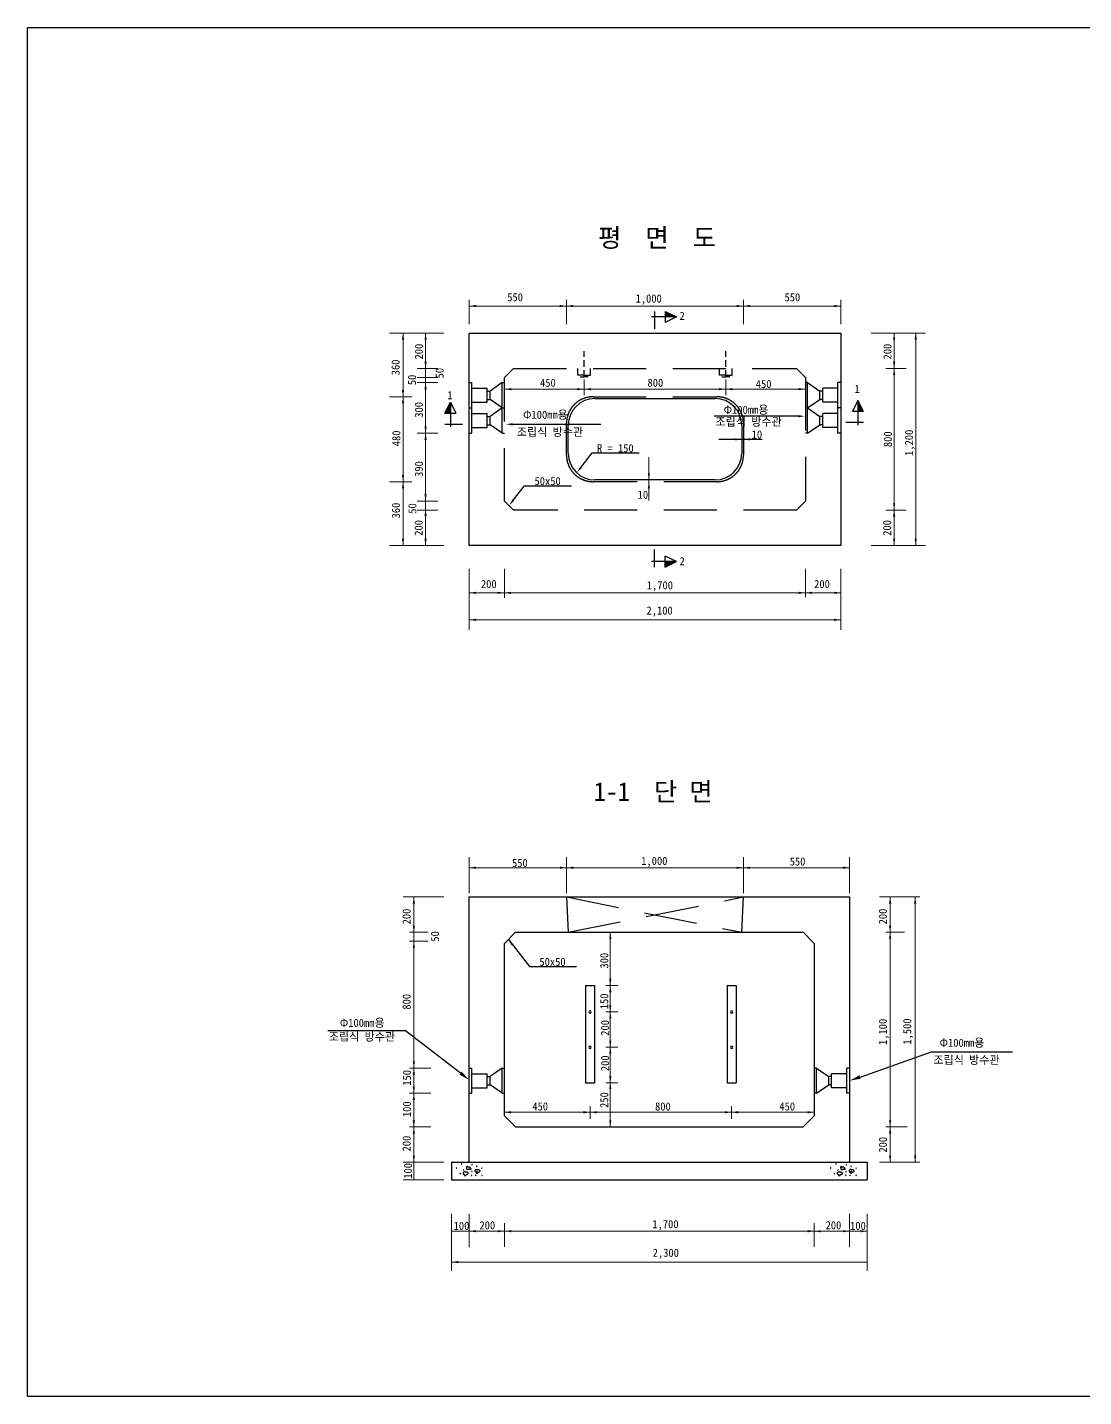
# Model space of a CAD drawing. Header units: millimetres. Extents: x -2097 to 9843, y -4010 to 3730.
# Drawn here: x -2097 to 3873, y -4010 to 3730 of the extents above; entities that cross this region are included whole.
import ezdxf
from ezdxf.enums import TextEntityAlignment as Align

# ---------------------------------------------------------------- set-up
doc = ezdxf.new("R2010")
doc.units = ezdxf.units.MM
doc.header["$LTSCALE"] = 150
doc.linetypes.add('DASHEDX2', pattern=[1.5, 1, -0.5])
doc.linetypes.add('HIDDEN', pattern=[0.375, 0.25, -0.125])
for name, color, linetype in [('TN-LEAL', 1, 'Continuous'), ('TN-TEX1', 6, 'Continuous'), ('TZ-LEAL', 1, 'Continuous'), ('TZ-LINE', 7, 'Continuous')]:
    doc.layers.add(name, color=color, linetype=linetype)
doc.layers.add('TX-PAPR', color=2, linetype='Continuous', plot=False)
doc.layers.add('TZ-DIMS', color=1, linetype='Continuous', lineweight=15)
doc.styles.add('D', font='GulimChe.ttf')
doc.styles.get("Standard").update_dxf_attribs({"font": 'GulimChe.ttf'})

# ---------------------------------------------------------------- blocks, each defined once
blk = doc.blocks.new('*X0')
at = {"color": 0}
for p, q in [((21379, 34743), (21618, 34983)), ((21411, 34828), (21618, 35036)), ((21432, 34743), (21618, 34930)), ((21464, 34934), (21618, 35089)), ((21485, 34743), (21618, 34877)), ((21517, 35040), (21618, 35142)), ((21538, 34743), (21618, 34824)), ((21570, 35147), (21618, 35195)), ((21591, 34743), (21618, 34771))]:
    blk.add_line(p, q, dxfattribs=at)

msp = doc.modelspace()

# ---------------------------------------------------------------- linework, layer by layer
at = {"layer": 'TN-LEAL'}
for p, q in [((1509, 2093.4), (1430.8, 2093.4)), ((1447.1, 2124.5), (1447.1, 2025.5)), ((1509, 2124.6), (1571.5, 2093.4)), ((1509, 2124.6), (1509, 2062.1)), ((1571.5, 2093.4), (1509, 2093.4)), ((1571.5, 2093.4), (1509, 2062.1)), ((262.9, 1549.6), (294.2, 1612.1)), ((262.9, 1549.6), (325.4, 1549.6)), ((264.2, 1549.6), (294.2, 1579.6)), ((268.3, 1560.3), (294.2, 1586.2)), ((270.9, 1549.6), (294.2, 1573)), ((274.9, 1573.6), (294.2, 1592.8)), ((277.5, 1549.6), (294.2, 1566.3)), ((281.5, 1586.8), (294.2, 1599.5)), ((284.1, 1549.6), (294.2, 1559.7)), ((288.1, 1600.1), (294.2, 1606.1)), ((290.7, 1549.6), (294.2, 1553.1)), ((294.2, 1612.1), (294.2, 1549.6)), ((294.2, 1612.1), (325.4, 1549.6)), ((294.2, 1549.6), (294.2, 1471.5)), ((2597.8, 1621.6), (2566.6, 1559.1)), ((2629.1, 1559.1), (2566.6, 1559.1)), ((2629.1, 1559.1), (2597.8, 1621.6)), ((2597.8, 1621.6), (2597.8, 1559.1)), ((2597.8, 1559.1), (2597.8, 1481)), ((263.1, 1487.7), (362.1, 1487.7)), ((2628.9, 1497.2), (2529.9, 1497.2)), ((1447.1, 679.2), (1447.1, 778.2)), ((1509, 710.3), (1430.8, 710.3)), ((1571.5, 710.3), (1509, 741.5)), ((1509, 679), (1509, 741.5)), ((1509, 679), (1571.5, 710.3)), ((1571.5, 710.3), (1509, 710.3))]:
    msp.add_line(p, q, dxfattribs=at)
at = {"layer": 'TX-PAPR'}
msp.add_lwpolyline([(-2096.8, 3730), (9843.2, 3730), (9843.2, -4010), (-2096.8, -4010)], close=True, dxfattribs=at)
at = {"layer": 'TZ-DIMS'}
for p, q in [((400.5, 2190.1), (400.5, 2053.1)), ((950.5, 2190.1), (950.5, 2053.1)), ((1950.5, 2190.1), (1950.5, 2053.1)), ((2500.5, 2190.1), (2500.5, 2053.1)), ((400.5, 2154.8), (950.5, 2154.8)), ((950.5, 2154.8), (1950.5, 2154.8)), ((1950.5, 2154.8), (2500.5, 2154.8)), ((-50, 2001.8), (256.2, 2001.8)), ((-50, 2001.8), (136.7, 2001.8)), ((26.6, 801.8), (26.6, 2001.8)), ((153.8, 2001.8), (153.8, 1801.8)), ((2672.9, 2001.8), (2859.6, 2001.8)), ((2672.9, 2001.8), (2979.1, 2001.8)), ((2802.3, 2001.8), (2802.3, 1801.8)), ((2924.3, 801.8), (2924.3, 2001.8)), ((106.5, 1801.8), (222.7, 1801.8)), ((153.8, 1801.8), (153.8, 801.8)), ((2755, 1801.8), (2871.2, 1801.8)), ((2802.3, 1801.8), (2802.3, 801.8)), ((106.5, 1751.8), (222.7, 1751.8)), ((106.5, 1721.8), (222.7, 1721.8)), ((-50, 1641.8), (76.7, 1641.8)), ((600.5, 1684.9), (1050.5, 1684.9)), ((1050.5, 1684.9), (1850.5, 1684.9)), ((1850.5, 1684.9), (2300.5, 1684.9)), ((106.5, 1435.8), (222.7, 1435.8)), ((-50, 1161.8), (76.7, 1161.8)), ((1415.9, 1171.8), (1415.9, 1055.6)), ((106.5, 1051.8), (222.7, 1051.8)), ((106.5, 1001.8), (222.7, 1001.8)), ((2755, 1001.8), (2871.2, 1001.8)), ((-50, 801.8), (256.2, 801.8)), ((2672.9, 801.8), (2979.1, 801.8)), ((400.5, 669.3), (400.5, 325)), ((600.5, 669.3), (600.5, 504.6)), ((2300.5, 669.3), (2300.5, 508.6)), ((2500.5, 669.3), (2500.5, 325)), ((400.5, 533.6), (600.5, 533.6)), ((600.5, 533.6), (1450.5, 533.6)), ((1450.5, 533.6), (2300.5, 533.6)), ((2300.5, 533.6), (2500.5, 533.6)), ((400.5, 381), (2500.5, 381)), ((400.5, -1164.3), (400.5, -959.9)), ((950.5, -1164.3), (950.5, -959.9)), ((1950.5, -1164.3), (1950.5, -959.9)), ((2550.5, -1164.3), (2550.5, -959.9)), ((400.5, -1020.2), (950.5, -1020.2)), ((950.5, -1020.2), (2550.5, -1020.2)), ((27.3, -1185.4), (256.3, -1185.4)), ((87.5, -1185.4), (87.5, -1385.4)), ((2719.4, -1185.4), (2948.4, -1185.4)), ((2779.7, -1185.4), (2779.7, -1385.4)), ((2921.1, -1185.4), (2921.1, -2685.4)), ((62.8, -1385.4), (169.4, -1385.4)), ((87.6, -2485.4), (87.6, -1385.4)), ((1198, -1385.4), (1198, -2485.4)), ((2754.9, -1385.4), (2861.6, -1385.4)), ((2779.7, -2485.4), (2779.7, -1385.4)), ((62.8, -1435.4), (169.4, -1435.4)), ((1240.3, -1685.4), (1173.2, -1685.4)), ((1240.4, -1835.4), (1173.6, -1835.4)), ((1240.4, -2035.4), (1173.6, -2035.4)), ((62.6, -2152.6), (183.1, -2152.6)), ((1240.3, -2235.4), (1173.2, -2235.4)), ((62.6, -2295.6), (183.1, -2295.6)), ((1083.7, -2439.4), (1083.7, -2368)), ((1883.7, -2439.4), (1883.7, -2368)), ((1083.7, -2402.5), (600.5, -2402.5)), ((1883.7, -2402.5), (1083.7, -2402.5)), ((2350.5, -2402.5), (1883.7, -2402.5)), ((62.6, -2485.4), (183.1, -2485.4)), ((87.6, -2485.4), (87.6, -2785.4)), ((2754.7, -2485.4), (2875.2, -2485.4)), ((2779.7, -2485.4), (2779.7, -2685.4)), ((27.3, -2685.4), (256.3, -2685.4)), ((2719.4, -2685.4), (2948.4, -2685.4)), ((27.8, -2785.4), (256.9, -2785.4)), ((300.5, -2976.4), (300.5, -3299.5)), ((400.5, -2976.4), (400.5, -3165.6)), ((2550.5, -2976.4), (2550.5, -3165.6)), ((2650.5, -2976.4), (2650.5, -3299.5)), ((300.5, -3075), (2650.5, -3075)), ((600.5, -3029.3), (600.5, -3163.6)), ((2350.5, -3029.3), (2350.5, -3163.6)), ((300.5, -3249.2), (2650.5, -3249.2))]:
    msp.add_line(p, q, dxfattribs=at)
at = {"layer": 'TZ-DIMS', "linetype": 'ByBlock'}
for p, q in [((1050.5, 1739.5), (1050.5, 1650.6)), ((1850.5, 1739.5), (1850.5, 1650.6)), ((1415.9, 1300.1), (1415.9, 1171.8))]:
    msp.add_line(p, q, dxfattribs=at)
at = {"layer": 'TZ-DIMS'}
for points in [[(438.7, 2161), (438.7, 2148.5), (401.2, 2154.8)], [(911.3, 2161), (911.3, 2148.5), (948.8, 2154.8)], [(986.4, 2161), (986.4, 2148.5), (948.9, 2154.8)], [(1912.5, 2161), (1912.5, 2148.5), (1950, 2154.8)], [(1988.5, 2161), (1988.5, 2148.5), (1951, 2154.8)], [(2464.9, 2161), (2464.9, 2148.5), (2502.4, 2154.8)], [(20.3, 1964.3), (32.8, 1964.3), (26.6, 2001.8)], [(147.6, 1963.8), (160.1, 1963.8), (153.8, 2001.3)], [(2796.1, 1963.8), (2808.6, 1963.8), (2802.3, 2001.3)], [(2918.1, 1964.3), (2930.6, 1964.3), (2924.3, 2001.8)], [(147.6, 1839.9), (160.1, 1839.9), (153.8, 1802.4)], [(2796.1, 1839.9), (2808.6, 1839.9), (2802.3, 1802.4)], [(2796.1, 1764.6), (2808.6, 1764.6), (2802.3, 1802.1)], [(147.6, 1684.7), (160.1, 1684.7), (153.8, 1722.2)], [(20.3, 1679.3), (32.8, 1679.3), (26.6, 1641.8)], [(20.3, 1604.3), (32.8, 1604.3), (26.6, 1641.8)], [(147.6, 1473.9), (160.1, 1473.9), (153.8, 1436.4)], [(147.6, 1398.4), (160.1, 1398.4), (153.8, 1435.9)], [(20.3, 1199.3), (32.8, 1199.3), (26.6, 1161.8)], [(20.3, 1124.3), (32.8, 1124.3), (26.6, 1161.8)], [(147.6, 1091.9), (160.1, 1091.9), (153.8, 1054.4)], [(2796.1, 1039.7), (2808.6, 1039.7), (2802.3, 1002.2)], [(147.6, 967.8), (160.1, 967.8), (153.8, 1005.3)], [(2796.1, 964.8), (2808.6, 964.8), (2802.3, 1002.3)], [(20.3, 839.3), (32.8, 839.3), (26.6, 801.8)], [(147.6, 839.9), (160.1, 839.9), (153.8, 802.4)], [(2796.1, 839.9), (2808.6, 839.9), (2802.3, 802.4)], [(2918.1, 839.3), (2930.6, 839.3), (2924.3, 801.8)], [(438.7, 539.9), (438.7, 527.4), (401.2, 533.6)], [(561.3, 539.9), (561.3, 527.4), (598.8, 533.6)], [(636.4, 539.9), (636.4, 527.4), (598.9, 533.6)], [(2262.5, 539.9), (2262.5, 527.4), (2300, 533.6)], [(2338.5, 539.9), (2338.5, 527.4), (2301, 533.6)], [(2464.9, 539.9), (2464.9, 527.4), (2502.4, 533.6)], [(438, 387.3), (438, 374.8), (400.5, 381)], [(2463, 387.3), (2463, 374.8), (2500.5, 381)], [(438, -1014), (438, -1026.5), (400.5, -1020.2)], [(913, -1014), (913, -1026.5), (950.5, -1020.2)], [(988.5, -1014.4), (988.5, -1026.9), (951, -1020.6)], [(1912.7, -1014.4), (1912.7, -1026.9), (1950.2, -1020.6)], [(1988, -1014.4), (1988, -1026.9), (1950.5, -1020.6)], [(2513, -1014), (2513, -1026.5), (2550.5, -1020.2)], [(81.3, -1222.9), (93.8, -1222.9), (87.5, -1185.4)], [(2773.4, -1222.9), (2785.9, -1222.9), (2779.7, -1185.4)], [(2914.9, -1222.9), (2927.4, -1222.9), (2921.1, -1185.4)], [(81.3, -1347.9), (93.8, -1347.9), (87.5, -1385.4)], [(1191.8, -1422.9), (1204.3, -1422.9), (1198, -1385.4)], [(2773.4, -1347.9), (2785.9, -1347.9), (2779.7, -1385.4)], [(2773.4, -1422.2), (2785.9, -1422.2), (2779.7, -1384.7)], [(81.3, -1472.5), (93.8, -1472.5), (87.6, -1435)], [(1191.8, -1647.9), (1204.3, -1647.9), (1198, -1685.4)], [(1191.8, -1724), (1204.3, -1724), (1198, -1686.5)], [(1191.8, -1797.9), (1204.3, -1797.9), (1198, -1835.4)], [(1191.8, -1871.9), (1204.3, -1871.9), (1198, -1834.4)], [(1191.8, -1997.9), (1204.3, -1997.9), (1198, -2035.4)], [(1191.8, -2071.9), (1204.3, -2071.9), (1198, -2034.4)], [(81.3, -2115.1), (93.8, -2115.1), (87.6, -2152.6)], [(81.3, -2190.1), (93.8, -2190.1), (87.6, -2152.6)], [(1191.8, -2198.5), (1204.3, -2198.5), (1198, -2236)], [(1191.8, -2271.9), (1204.3, -2271.9), (1198, -2234.4)], [(81.3, -2258.1), (93.8, -2258.1), (87.6, -2295.6)], [(81.3, -2333.1), (93.8, -2333.1), (87.6, -2295.6)], [(635.9, -2396.3), (635.9, -2408.8), (598.4, -2402.5)], [(1046.2, -2396.3), (1046.2, -2408.8), (1083.7, -2402.5)], [(1121.2, -2396.3), (1121.2, -2408.8), (1083.7, -2402.5)], [(1846.2, -2396.3), (1846.2, -2408.8), (1883.7, -2402.5)], [(1921.2, -2396.3), (1921.2, -2408.8), (1883.7, -2402.5)], [(81.3, -2447.9), (93.8, -2447.9), (87.6, -2485.4)], [(1191.8, -2447.4), (1204.3, -2447.4), (1198, -2484.9)], [(2773.4, -2447.9), (2785.9, -2447.9), (2779.7, -2485.4)], [(81.3, -2522.9), (93.8, -2522.9), (87.6, -2485.4)], [(2773.4, -2522.9), (2785.9, -2522.9), (2779.7, -2485.4)], [(81.3, -2647.9), (93.8, -2647.9), (87.6, -2685.4)], [(2773.4, -2647.9), (2785.9, -2647.9), (2779.7, -2685.4)], [(2914.9, -2647.9), (2927.4, -2647.9), (2921.1, -2685.4)], [(438, -3068.7), (438, -3081.2), (400.5, -3075)], [(562.9, -3068.7), (562.9, -3081.2), (600.4, -3075)], [(639, -3068.6), (639, -3081.1), (601.5, -3074.9)], [(2314.2, -3068.6), (2314.2, -3081.1), (2351.7, -3074.9)], [(2387.5, -3069.2), (2387.5, -3081.7), (2350, -3075.5)], [(2513, -3068.7), (2513, -3081.2), (2550.5, -3075)], [(2613, -3068.7), (2613, -3081.2), (2650.5, -3075)], [(339, -3243), (339, -3255.5), (301.5, -3249.2)]]:
    msp.add_solid(points, dxfattribs=at)
at = {"layer": 'TZ-DIMS', "linetype": 'ByBlock'}
for points in [[(638, 1691.1), (638, 1678.6), (600.5, 1684.9)], [(1012.5, 1691.1), (1012.5, 1678.6), (1050, 1684.9)], [(1088, 1691.1), (1088, 1678.6), (1050.5, 1684.9)], [(1813, 1691.1), (1813, 1678.6), (1850.5, 1684.9)], [(1888, 1691.1), (1888, 1678.6), (1850.5, 1684.9)], [(2262.4, 1691.1), (2262.4, 1678.6), (2299.9, 1684.9)], [(1422.2, 1209.3), (1409.7, 1209.3), (1415.9, 1171.8)], [(1422.2, 1124.2), (1409.7, 1124.2), (1415.9, 1161.7)], [(2312.8, -2396.3), (2312.8, -2408.8), (2350.3, -2402.5)]]:
    msp.add_solid(points, dxfattribs=at)
at = {"layer": 'TZ-LEAL'}
for p, q in [((645.9, 1486.5), (1145.1, 1486.5)), ((2260.1, 1532), (1786, 1532)), ((1032.6, 1243.4), (1096.2, 1324.9)), ((1096.2, 1324.9), (1361.3, 1324.9)), ((649.9, 1057.9), (713.6, 1139.4)), ((713.6, 1139.4), (978.7, 1139.4)), ((622.3, -1426.1), (741.2, -1578.3)), ((741.2, -1578.3), (1006.3, -1578.3))]:
    msp.add_line(p, q, dxfattribs=at)
for points in [[(351.1, -2181.2), (40.9, -1941.4), (-398.8, -1941.4)], [(2609.5, -2203.4), (3014.4, -2061.7), (3470.9, -2061.7)]]:
    msp.add_lwpolyline(points, dxfattribs=at)
for points in [[(645.9, 1480.2), (645.9, 1492.7), (608.4, 1486.5)], [(2260.1, 1525.8), (2260.1, 1538.3), (2297.6, 1532)], [(1037.5, 1239.6), (1027.6, 1247.3), (1009.5, 1213.9)], [(650.4, -1451.8), (640.5, -1459.5), (622.3, -1426.1)], [(357.5, -2173), (400.5, -2219.5), (344.7, -2189.5)], [(2613, -2213.2), (2550.5, -2224.1), (2606.1, -2193.6)]]:
    msp.add_solid(points, dxfattribs=at)
at = {"layer": 'TZ-LEAL', "linetype": 'DASHEDX2', "ltscale": 2}
msp.add_solid([(654.9, 1054.1), (645, 1061.8), (626.9, 1028.4)], dxfattribs=at)
at = {"layer": 'TZ-LINE'}
for p, q in [((400.5, 2001.8), (2500.5, 2001.8)), ((400.5, 801.8), (400.5, 2001.8)), ((2500.5, 2001.8), (2500.5, 801.8)), ((1014.3, 1763.9), (1014.3, 1801.8)), ((1086.8, 1763.9), (1086.8, 1801.8)), ((1814.3, 1763.9), (1814.3, 1801.8)), ((1886.8, 1763.9), (1886.8, 1801.8)), ((400.5, 1721.8), (416.2, 1721.8)), ((416.2, 1578.8), (416.2, 1721.8)), ((587.6, 1721.8), (518.1, 1674.2)), ((587.6, 1578.8), (587.6, 1721.8)), ((587.6, 1721.8), (600.5, 1721.8)), ((1050.5, 1763.9), (1014.3, 1763.9)), ((1027.8, 1754.6), (1050.5, 1754.6)), ((1050.5, 1763.9), (1086.8, 1763.9)), ((1073.3, 1754.6), (1050.5, 1754.6)), ((1850.5, 1763.9), (1814.3, 1763.9)), ((1827.8, 1754.6), (1850.5, 1754.6)), ((1850.5, 1763.9), (1886.8, 1763.9)), ((1873.3, 1754.6), (1850.5, 1754.6)), ((2313.4, 1721.8), (2300.5, 1721.8)), ((2313.4, 1721.8), (2383, 1674.2)), ((2313.4, 1578.8), (2313.4, 1721.8)), ((2500.5, 1721.8), (2484.9, 1721.8)), ((2484.9, 1578.8), (2484.9, 1721.8)), ((416.2, 1689.8), (502.5, 1689.8)), ((502.5, 1610.8), (502.5, 1689.8)), ((502.5, 1674.2), (518.1, 1674.2)), ((502.5, 1626.4), (518.1, 1626.4)), ((518.1, 1626.4), (518.1, 1674.2)), ((587.6, 1578.8), (518.1, 1626.4)), ((1110.5, 1631.8), (1790.5, 1631.8)), ((2313.4, 1578.8), (2383, 1626.4)), ((2398.6, 1674.2), (2383, 1674.2)), ((2383, 1626.4), (2383, 1674.2)), ((2398.6, 1626.4), (2383, 1626.4)), ((2398.6, 1610.8), (2398.6, 1689.8)), ((2484.9, 1689.8), (2398.6, 1689.8)), ((400.5, 1578.8), (416.2, 1578.8)), ((400.5, 1578.8), (416.2, 1578.8)), ((416.2, 1610.8), (502.5, 1610.8)), ((416.2, 1435.8), (416.2, 1578.8)), ((587.6, 1578.8), (518.1, 1531.2)), ((587.6, 1578.8), (600.5, 1578.8)), ((587.6, 1578.8), (600.5, 1578.8)), ((587.6, 1435.8), (587.6, 1578.8)), ((2313.4, 1578.8), (2300.5, 1578.8)), ((2313.4, 1578.8), (2300.5, 1578.8)), ((2313.4, 1435.8), (2313.4, 1578.8)), ((2313.4, 1578.8), (2383, 1531.2)), ((2484.9, 1610.8), (2398.6, 1610.8)), ((2484.9, 1435.8), (2484.9, 1578.8)), ((2500.5, 1578.8), (2484.9, 1578.8)), ((2500.5, 1578.8), (2484.9, 1578.8)), ((416.2, 1546.8), (502.5, 1546.8)), ((502.5, 1467.8), (502.5, 1546.8)), ((502.5, 1531.2), (518.1, 1531.2)), ((502.5, 1483.4), (518.1, 1483.4)), ((518.1, 1483.4), (518.1, 1531.2)), ((587.6, 1435.8), (518.1, 1483.4)), ((960.5, 1321.8), (960.5, 1481.8)), ((1940.5, 1481.8), (1940.5, 1321.8)), ((2313.4, 1435.8), (2383, 1483.4)), ((2398.6, 1531.2), (2383, 1531.2)), ((2383, 1483.4), (2383, 1531.2)), ((2398.6, 1483.4), (2383, 1483.4)), ((2484.9, 1546.8), (2398.6, 1546.8)), ((2398.6, 1467.8), (2398.6, 1546.8)), ((400.5, 1435.8), (416.2, 1435.8)), ((416.2, 1467.8), (502.5, 1467.8)), ((587.6, 1435.8), (600.5, 1435.8)), ((1940.5, 1401.4), (2056.8, 1401.4)), ((2313.4, 1435.8), (2300.5, 1435.8)), ((2484.9, 1467.8), (2398.6, 1467.8)), ((2500.5, 1435.8), (2484.9, 1435.8)), ((1790.5, 1171.8), (1110.5, 1171.8)), ((2500.5, 801.8), (400.5, 801.8)), ((400.5, -1185.4), (2550.5, -1185.4)), ((400.5, -2685.4), (400.5, -1185.4)), ((2550.5, -1185.4), (2550.5, -2685.4)), ((663, -1385.4), (600.5, -1447.9)), ((663, -1385.4), (2288, -1385.4)), ((2350.5, -1447.9), (2288, -1385.4)), ((600.5, -2422.9), (600.5, -1447.9)), ((2350.5, -1447.9), (2350.5, -2422.9)), ((1058.7, -1685.4), (1058.7, -2235.4)), ((1058.7, -1685.4), (1108.7, -1685.4)), ((1108.7, -1685.4), (1108.7, -2235.4)), ((1858.7, -1685.4), (1908.7, -1685.4)), ((1858.7, -1685.4), (1858.7, -2235.4)), ((1908.7, -1685.4), (1908.7, -2235.4)), ((400.5, -2152.6), (416.2, -2152.6)), ((416.2, -2295.6), (416.2, -2152.6)), ((587.6, -2152.6), (518.1, -2200.2)), ((587.6, -2295.6), (587.6, -2152.6)), ((587.6, -2152.6), (600.5, -2152.6)), ((2363.4, -2152.6), (2350.5, -2152.6)), ((2363.4, -2295.6), (2363.4, -2152.6)), ((2363.4, -2152.6), (2433, -2200.2)), ((2534.9, -2295.6), (2534.9, -2152.6)), ((2550.5, -2152.6), (2534.9, -2152.6)), ((416.2, -2184.6), (502.5, -2184.6)), ((502.5, -2263.6), (502.5, -2184.6)), ((502.5, -2200.2), (518.1, -2200.2)), ((518.1, -2247.9), (518.1, -2200.2)), ((1058.7, -2235.4), (1108.7, -2235.4)), ((1858.7, -2235.4), (1908.7, -2235.4)), ((2433, -2247.9), (2433, -2200.2)), ((2448.6, -2200.2), (2433, -2200.2)), ((2534.9, -2184.6), (2448.6, -2184.6)), ((2448.6, -2263.6), (2448.6, -2184.6)), ((400.5, -2295.6), (416.2, -2295.6)), ((416.2, -2263.6), (502.5, -2263.6)), ((502.5, -2247.9), (518.1, -2247.9)), ((587.6, -2295.6), (518.1, -2247.9)), ((587.6, -2295.6), (600.5, -2295.6)), ((2363.4, -2295.6), (2350.5, -2295.6)), ((2363.4, -2295.6), (2433, -2247.9)), ((2448.6, -2247.9), (2433, -2247.9)), ((2534.9, -2263.6), (2448.6, -2263.6)), ((2550.5, -2295.6), (2534.9, -2295.6)), ((663, -2485.4), (600.5, -2422.9)), ((2288, -2485.4), (2350.5, -2422.9)), ((663, -2485.4), (2288, -2485.4)), ((300.5, -2685.4), (300.5, -2785.4)), ((300.5, -2685.4), (2650.5, -2685.4)), ((387.5, -2709.8), (388.1, -2708.7)), ((388.1, -2708.7), (388.8, -2708)), ((388.8, -2708), (389.6, -2707.8)), ((389.6, -2707.8), (390.4, -2708.4)), ((390.4, -2708.4), (391.3, -2709.9)), ((2502.5, -2709.8), (2503.1, -2708.7)), ((2503.1, -2708.7), (2503.8, -2708)), ((2503.8, -2708), (2504.6, -2707.8)), ((2504.6, -2707.8), (2505.4, -2708.4)), ((2505.4, -2708.4), (2506.3, -2709.9)), ((2650.5, -2685.4), (2650.5, -2785.4)), ((300.5, -2785.4), (2650.5, -2785.4)), ((365.5, -2746.6), (365.4, -2747.8)), ((365.4, -2747.8), (365.7, -2748.8)), ((366.1, -2745.1), (365.5, -2746.6)), ((365.7, -2748.8), (366.3, -2749.6)), ((367.5, -2743.3), (366.1, -2745.1)), ((366.3, -2749.6), (367, -2750.3)), ((367, -2750.3), (367.8, -2751)), ((369.7, -2740.9), (367.5, -2743.3)), ((367.8, -2751), (368.6, -2751.7)), ((368.6, -2751.7), (369.5, -2752.5)), ((369.5, -2752.5), (370.2, -2753.2)), ((372.8, -2738), (369.7, -2740.9)), ((370.2, -2753.2), (370.9, -2753.9)), ((370.9, -2753.9), (371.6, -2754.6)), ((371.6, -2754.6), (372.2, -2755.2)), ((372.2, -2755.2), (372.6, -2755.9)), ((372.6, -2755.9), (372.9, -2756.4)), ((374.9, -2739.9), (372.8, -2738)), ((372.9, -2756.4), (373.1, -2757)), ((373.1, -2757), (373.3, -2757.5)), ((373.3, -2757.5), (373.4, -2758)), ((373.4, -2758), (373.4, -2758.4)), ((373.4, -2758.4), (373.5, -2758.8)), ((373.5, -2758.8), (373.6, -2759.2)), ((373.6, -2759.2), (373.8, -2759.5)), ((373.8, -2759.5), (374.1, -2759.8)), ((374.1, -2759.8), (374.4, -2760)), ((374.4, -2760), (374.9, -2760.2)), ((376.8, -2741.2), (374.9, -2739.9)), ((374.9, -2760.2), (375.4, -2760.4)), ((375.4, -2760.4), (375.9, -2760.5)), ((375.9, -2760.5), (376.5, -2760.6)), ((376.5, -2760.6), (377.1, -2760.6)), ((378.5, -2741.9), (376.8, -2741.2)), ((377.1, -2760.6), (377.7, -2760.5)), ((377.7, -2760.5), (378.3, -2760.4)), ((378.3, -2760.4), (378.9, -2760.3)), ((380.1, -2742.1), (378.5, -2741.9)), ((378.9, -2760.3), (379.4, -2760.1)), ((379.4, -2760.1), (380, -2759.8)), ((380, -2759.8), (380.5, -2759.5)), ((381.5, -2742.1), (380.1, -2742.1)), ((380.5, -2759.5), (381, -2759.2)), ((381, -2759.2), (381.4, -2758.9)), ((381.4, -2758.9), (381.7, -2758.5)), ((382.8, -2742), (381.5, -2742.1)), ((381.7, -2758.5), (382, -2758.1)), ((382, -2758.1), (382.2, -2757.7)), ((382.2, -2757.7), (382.4, -2757.3)), ((382.4, -2757.3), (382.7, -2756.8)), ((382.7, -2756.8), (383, -2756.4)), ((384.1, -2741.8), (382.8, -2742)), ((383, -2756.4), (383.4, -2756)), ((383.4, -2756), (383.9, -2755.5)), ((383.9, -2755.5), (384.5, -2755)), ((385.5, -2741.7), (384.1, -2741.8)), ((384.5, -2755), (385.4, -2754.6)), ((385.4, -2754.6), (386.4, -2754.1)), ((386.8, -2741.8), (385.5, -2741.7)), ((386.4, -2754.1), (387.5, -2753.7)), ((386.6, -2713.8), (386.8, -2712.5)), ((386.6, -2715), (386.6, -2713.8)), ((386.7, -2716.1), (386.6, -2715)), ((386.9, -2717.2), (386.7, -2716.1)), ((386.8, -2712.5), (387.1, -2711.1)), ((388.2, -2742.1), (386.8, -2741.8)), ((387.1, -2718.1), (386.9, -2717.2)), ((387.1, -2711.1), (387.5, -2709.8)), ((387.3, -2718.9), (387.1, -2718.1)), ((387.5, -2719.7), (387.3, -2718.9)), ((387.4, -2723.3), (387.5, -2722.8)), ((387.4, -2723.8), (387.4, -2723.3)), ((387.6, -2724.4), (387.4, -2723.8)), ((387.6, -2720.4), (387.5, -2719.7)), ((387.5, -2722.3), (387.6, -2721.7)), ((387.5, -2722.8), (387.5, -2722.3)), ((387.5, -2753.7), (388.6, -2753.2)), ((387.6, -2721.1), (387.6, -2720.4)), ((387.6, -2721.7), (387.6, -2721.1)), ((387.8, -2724.9), (387.6, -2724.4)), ((388.2, -2725.4), (387.8, -2724.9)), ((388.7, -2725.9), (388.2, -2725.4)), ((389.5, -2742.6), (388.2, -2742.1)), ((388.6, -2753.2), (389.8, -2752.7)), ((389.3, -2726.5), (388.7, -2725.9)), ((390, -2726.9), (389.3, -2726.5)), ((390.8, -2743.2), (389.5, -2742.6)), ((389.8, -2752.7), (391, -2752.2)), ((390.7, -2727.3), (390, -2726.9)), ((391.5, -2727.6), (390.7, -2727.3)), ((392, -2743.8), (390.8, -2743.2)), ((391, -2752.2), (392.1, -2751.7)), ((391.3, -2709.9), (392.2, -2712.5)), ((392.3, -2727.7), (391.5, -2727.6)), ((393, -2744.6), (392, -2743.8)), ((392.1, -2751.7), (393.1, -2751.2)), ((392.2, -2712.5), (395.2, -2711.5)), ((393.1, -2727.7), (392.3, -2727.7)), ((394, -2745.4), (393, -2744.6)), ((393.8, -2727.6), (393.1, -2727.7)), ((393.1, -2751.2), (393.9, -2750.7)), ((394.5, -2727.3), (393.8, -2727.6)), ((393.9, -2750.7), (394.6, -2750.1)), ((394.7, -2746.1), (394, -2745.4)), ((395.2, -2726.9), (394.5, -2727.3)), ((394.6, -2750.1), (395.1, -2749.5)), ((395.2, -2746.9), (394.7, -2746.1)), ((395.1, -2749.5), (395.4, -2748.9)), ((395.2, -2711.5), (397.6, -2711)), ((395.9, -2726.5), (395.2, -2726.9)), ((395.4, -2747.6), (395.2, -2746.9)), ((395.5, -2748.3), (395.4, -2747.6)), ((395.4, -2748.9), (395.5, -2748.3)), ((396.6, -2726), (395.9, -2726.5)), ((397.4, -2725.6), (396.6, -2726)), ((398.1, -2725.3), (397.4, -2725.6)), ((397.6, -2711), (399.5, -2711.1)), ((398.9, -2725.1), (398.1, -2725.3)), ((399.8, -2725), (398.9, -2725.1)), ((399.5, -2711.1), (401.2, -2711.5)), ((400.7, -2725), (399.8, -2725)), ((401.6, -2725.2), (400.7, -2725)), ((401.2, -2711.5), (402.5, -2712.3)), ((402.5, -2725.3), (401.6, -2725.2)), ((402.5, -2712.3), (403.5, -2713.3)), ((403.5, -2725.5), (402.5, -2725.3)), ((403.5, -2713.3), (404.4, -2714.4)), ((404.4, -2725.7), (403.5, -2725.5)), ((404.4, -2714.4), (405.2, -2715.6)), ((405.2, -2725.8), (404.4, -2725.7)), ((405.2, -2715.6), (405.9, -2716.7)), ((406, -2725.9), (405.2, -2725.8)), ((405.9, -2716.7), (406.6, -2717.7)), ((406.7, -2725.8), (406, -2725.9)), ((406.6, -2717.7), (407.3, -2718.7)), ((407.4, -2725.7), (406.7, -2725.8)), ((407.3, -2718.7), (407.8, -2719.7)), ((407.9, -2725.4), (407.4, -2725.7)), ((407.8, -2719.7), (408.3, -2720.5)), ((408.4, -2725.1), (407.9, -2725.4)), ((408.3, -2720.5), (408.7, -2721.4)), ((408.7, -2724.6), (408.4, -2725.1)), ((408.7, -2721.4), (408.9, -2722.1)), ((409, -2724.1), (408.7, -2724.6)), ((408.9, -2722.1), (409.1, -2722.9)), ((409.1, -2723.5), (409, -2724.1)), ((409.1, -2722.9), (409.1, -2723.5)), ((432.3, -2733.3), (432.2, -2734.4)), ((432.2, -2734.4), (432.5, -2735.4)), ((433, -2731.8), (432.3, -2733.3)), ((432.5, -2735.4), (433.1, -2736.2)), ((434.3, -2729.9), (433, -2731.8)), ((433.1, -2736.2), (433.9, -2736.9)), ((433.9, -2736.9), (434.7, -2737.7)), ((436.5, -2727.6), (434.3, -2729.9)), ((434.7, -2737.7), (435.5, -2738.4)), ((435.5, -2738.4), (436.3, -2739.1)), ((436.3, -2739.1), (437.1, -2739.8)), ((439.6, -2724.7), (436.5, -2727.6)), ((437.1, -2739.8), (437.8, -2740.5)), ((437.8, -2740.5), (438.4, -2741.2)), ((438.4, -2741.2), (439, -2741.9)), ((439, -2741.9), (439.4, -2742.5)), ((439.4, -2742.5), (439.8, -2743.1)), ((441.8, -2726.6), (439.6, -2724.7)), ((439.8, -2743.1), (440, -2743.6)), ((440, -2743.6), (440.1, -2744.1)), ((440.1, -2744.1), (440.2, -2744.6)), ((440.2, -2744.6), (440.3, -2745.1)), ((440.3, -2745.1), (440.4, -2745.5)), ((440.4, -2745.5), (440.5, -2745.8)), ((440.5, -2745.8), (440.7, -2746.1)), ((440.7, -2746.1), (440.9, -2746.4)), ((440.9, -2746.4), (441.3, -2746.7)), ((441.3, -2746.7), (441.7, -2746.9)), ((441.7, -2746.9), (442.2, -2747)), ((443.7, -2727.8), (441.8, -2726.6)), ((442.2, -2747), (442.7, -2747.1)), ((442.7, -2747.1), (443.3, -2747.2)), ((443.3, -2747.2), (443.9, -2747.2)), ((445.4, -2728.5), (443.7, -2727.8)), ((443.9, -2747.2), (444.5, -2747.2)), ((444.5, -2747.2), (445.1, -2747)), ((445.1, -2747), (445.7, -2746.9)), ((446.9, -2728.8), (445.4, -2728.5)), ((445.7, -2746.9), (446.3, -2746.7)), ((446.3, -2746.7), (446.8, -2746.4)), ((446.8, -2746.4), (447.3, -2746.2)), ((448.3, -2728.8), (446.9, -2728.8)), ((447.3, -2746.2), (447.8, -2745.8)), ((447.8, -2745.8), (448.2, -2745.5)), ((448.2, -2745.5), (448.6, -2745.1)), ((449.7, -2728.6), (448.3, -2728.8)), ((448.6, -2745.1), (448.8, -2744.7)), ((448.8, -2744.7), (449.1, -2744.3)), ((449.1, -2744.3), (449.3, -2743.9)), ((449.3, -2743.9), (449.5, -2743.5)), ((449.5, -2743.5), (449.8, -2743)), ((451, -2728.4), (449.7, -2728.6)), ((449.8, -2743), (450.2, -2742.6)), ((450.2, -2742.6), (450.7, -2742.1)), ((450.7, -2742.1), (451.4, -2741.7)), ((452.3, -2728.3), (451, -2728.4)), ((451.4, -2741.7), (452.2, -2741.2)), ((452.2, -2741.2), (453.2, -2740.8)), ((453.7, -2728.4), (452.3, -2728.3)), ((453.2, -2740.8), (454.3, -2740.3)), ((455, -2728.7), (453.7, -2728.4)), ((454.3, -2740.3), (455.5, -2739.8)), ((456.3, -2729.2), (455, -2728.7)), ((455.5, -2739.8), (456.7, -2739.4)), ((457.6, -2729.8), (456.3, -2729.2)), ((456.7, -2739.4), (457.8, -2738.9)), ((458.8, -2730.5), (457.6, -2729.8)), ((457.8, -2738.9), (458.9, -2738.4)), ((459.9, -2731.2), (458.8, -2730.5)), ((458.9, -2738.4), (459.9, -2737.8)), ((460.8, -2732), (459.9, -2731.2)), ((459.9, -2737.8), (460.7, -2737.3)), ((460.7, -2737.3), (461.4, -2736.7)), ((461.5, -2732.8), (460.8, -2732)), ((461.4, -2736.7), (461.9, -2736.1)), ((462, -2733.5), (461.5, -2732.8)), ((461.9, -2736.1), (462.2, -2735.5)), ((462.3, -2734.2), (462, -2733.5)), ((462.2, -2735.5), (462.4, -2734.9)), ((462.4, -2734.9), (462.3, -2734.2)), ((2480.4, -2746.6), (2480.3, -2747.8)), ((2480.3, -2747.8), (2480.6, -2748.8)), ((2481.1, -2745.1), (2480.4, -2746.6)), ((2480.6, -2748.8), (2481.2, -2749.6)), ((2482.5, -2743.3), (2481.1, -2745.1)), ((2481.2, -2749.6), (2482, -2750.3)), ((2482, -2750.3), (2482.8, -2751)), ((2484.7, -2740.9), (2482.5, -2743.3)), ((2482.8, -2751), (2483.6, -2751.7)), ((2483.6, -2751.7), (2484.4, -2752.5)), ((2484.4, -2752.5), (2485.2, -2753.2)), ((2487.8, -2738), (2484.7, -2740.9)), ((2485.2, -2753.2), (2485.9, -2753.9)), ((2485.9, -2753.9), (2486.6, -2754.6)), ((2486.6, -2754.6), (2487.1, -2755.2)), ((2487.1, -2755.2), (2487.6, -2755.9)), ((2487.6, -2755.9), (2487.9, -2756.4)), ((2489.9, -2739.9), (2487.8, -2738)), ((2487.9, -2756.4), (2488.1, -2757)), ((2488.1, -2757), (2488.2, -2757.5)), ((2488.2, -2757.5), (2488.3, -2758)), ((2488.3, -2758), (2488.4, -2758.4)), ((2488.4, -2758.4), (2488.5, -2758.8)), ((2488.5, -2758.8), (2488.6, -2759.2)), ((2488.6, -2759.2), (2488.8, -2759.5)), ((2488.8, -2759.5), (2489.1, -2759.8)), ((2489.1, -2759.8), (2489.4, -2760)), ((2489.4, -2760), (2489.9, -2760.2)), ((2491.8, -2741.2), (2489.9, -2739.9)), ((2489.9, -2760.2), (2490.3, -2760.4)), ((2490.3, -2760.4), (2490.9, -2760.5)), ((2490.9, -2760.5), (2491.4, -2760.6)), ((2491.4, -2760.6), (2492, -2760.6)), ((2493.5, -2741.9), (2491.8, -2741.2)), ((2492, -2760.6), (2492.6, -2760.5)), ((2492.6, -2760.5), (2493.2, -2760.4)), ((2493.2, -2760.4), (2493.8, -2760.3)), ((2495.1, -2742.1), (2493.5, -2741.9)), ((2493.8, -2760.3), (2494.4, -2760.1)), ((2494.4, -2760.1), (2495, -2759.8)), ((2495, -2759.8), (2495.5, -2759.5)), ((2496.5, -2742.1), (2495.1, -2742.1)), ((2495.5, -2759.5), (2495.9, -2759.2)), ((2495.9, -2759.2), (2496.4, -2758.9)), ((2496.4, -2758.9), (2496.7, -2758.5)), ((2497.8, -2742), (2496.5, -2742.1)), ((2496.7, -2758.5), (2497, -2758.1)), ((2497, -2758.1), (2497.2, -2757.7)), ((2497.2, -2757.7), (2497.4, -2757.3)), ((2497.4, -2757.3), (2497.7, -2756.8)), ((2497.7, -2756.8), (2498, -2756.4)), ((2499.1, -2741.8), (2497.8, -2742)), ((2498, -2756.4), (2498.3, -2756)), ((2498.3, -2756), (2498.9, -2755.5)), ((2498.9, -2755.5), (2499.5, -2755)), ((2500.4, -2741.7), (2499.1, -2741.8)), ((2499.5, -2755), (2500.4, -2754.6)), ((2501.8, -2741.8), (2500.4, -2741.7)), ((2500.4, -2754.6), (2501.4, -2754.1)), ((2501.4, -2754.1), (2502.5, -2753.7)), ((2501.6, -2713.8), (2501.8, -2712.5)), ((2501.6, -2715), (2501.6, -2713.8)), ((2501.7, -2716.1), (2501.6, -2715)), ((2501.9, -2717.2), (2501.7, -2716.1)), ((2501.8, -2712.5), (2502.1, -2711.1)), ((2503.1, -2742.1), (2501.8, -2741.8)), ((2502.1, -2718.1), (2501.9, -2717.2)), ((2502.1, -2711.1), (2502.5, -2709.8)), ((2502.3, -2718.9), (2502.1, -2718.1)), ((2502.4, -2719.7), (2502.3, -2718.9)), ((2502.6, -2720.4), (2502.4, -2719.7)), ((2502.4, -2722.8), (2502.5, -2722.3)), ((2502.4, -2723.3), (2502.4, -2722.8)), ((2502.4, -2723.8), (2502.4, -2723.3)), ((2502.5, -2724.4), (2502.4, -2723.8)), ((2502.5, -2722.3), (2502.6, -2721.7)), ((2502.8, -2724.9), (2502.5, -2724.4)), ((2502.5, -2753.7), (2503.6, -2753.2)), ((2502.6, -2721.1), (2502.6, -2720.4)), ((2502.6, -2721.7), (2502.6, -2721.1)), ((2503.1, -2725.4), (2502.8, -2724.9)), ((2503.6, -2725.9), (2503.1, -2725.4)), ((2504.5, -2742.6), (2503.1, -2742.1)), ((2504.3, -2726.5), (2503.6, -2725.9)), ((2503.6, -2753.2), (2504.8, -2752.7)), ((2504.9, -2726.9), (2504.3, -2726.5)), ((2505.8, -2743.2), (2504.5, -2742.6)), ((2504.8, -2752.7), (2506, -2752.2)), ((2505.7, -2727.3), (2504.9, -2726.9)), ((2506.5, -2727.6), (2505.7, -2727.3)), ((2507, -2743.8), (2505.8, -2743.2)), ((2506, -2752.2), (2507.1, -2751.7)), ((2506.3, -2709.9), (2507.2, -2712.5)), ((2507.3, -2727.7), (2506.5, -2727.6)), ((2508, -2744.6), (2507, -2743.8)), ((2507.1, -2751.7), (2508, -2751.2)), ((2507.2, -2712.5), (2510.1, -2711.5)), ((2508, -2727.7), (2507.3, -2727.7)), ((2508.8, -2727.6), (2508, -2727.7)), ((2508.9, -2745.4), (2508, -2744.6)), ((2508, -2751.2), (2508.9, -2750.7)), ((2509.5, -2727.3), (2508.8, -2727.6)), ((2509.7, -2746.1), (2508.9, -2745.4)), ((2508.9, -2750.7), (2509.5, -2750.1)), ((2510.2, -2726.9), (2509.5, -2727.3)), ((2509.5, -2750.1), (2510, -2749.5)), ((2510.2, -2746.9), (2509.7, -2746.1)), ((2510, -2749.5), (2510.4, -2748.9)), ((2510.1, -2711.5), (2512.6, -2711)), ((2510.9, -2726.5), (2510.2, -2726.9)), ((2510.4, -2747.6), (2510.2, -2746.9)), ((2510.5, -2748.3), (2510.4, -2747.6)), ((2510.4, -2748.9), (2510.5, -2748.3)), ((2511.6, -2726), (2510.9, -2726.5)), ((2512.3, -2725.6), (2511.6, -2726)), ((2513.1, -2725.3), (2512.3, -2725.6)), ((2512.6, -2711), (2514.5, -2711.1)), ((2513.9, -2725.1), (2513.1, -2725.3)), ((2514.8, -2725), (2513.9, -2725.1)), ((2514.5, -2711.1), (2516.1, -2711.5)), ((2515.7, -2725), (2514.8, -2725)), ((2516.6, -2725.2), (2515.7, -2725)), ((2516.1, -2711.5), (2517.4, -2712.3)), ((2517.5, -2725.3), (2516.6, -2725.2)), ((2517.4, -2712.3), (2518.5, -2713.3)), ((2518.5, -2725.5), (2517.5, -2725.3)), ((2518.5, -2713.3), (2519.4, -2714.4)), ((2519.4, -2725.7), (2518.5, -2725.5)), ((2519.4, -2714.4), (2520.2, -2715.6)), ((2520.2, -2725.8), (2519.4, -2725.7)), ((2520.2, -2715.6), (2520.9, -2716.7)), ((2521, -2725.9), (2520.2, -2725.8)), ((2520.9, -2716.7), (2521.6, -2717.7)), ((2521.7, -2725.8), (2521, -2725.9)), ((2521.6, -2717.7), (2522.2, -2718.7)), ((2522.4, -2725.7), (2521.7, -2725.8)), ((2522.2, -2718.7), (2522.8, -2719.7)), ((2522.9, -2725.4), (2522.4, -2725.7)), ((2522.8, -2719.7), (2523.3, -2720.5)), ((2523.4, -2725.1), (2522.9, -2725.4)), ((2523.3, -2720.5), (2523.6, -2721.4)), ((2523.7, -2724.6), (2523.4, -2725.1)), ((2523.6, -2721.4), (2523.9, -2722.1)), ((2523.9, -2724.1), (2523.7, -2724.6)), ((2523.9, -2722.1), (2524, -2722.9)), ((2524, -2723.5), (2523.9, -2724.1)), ((2524, -2722.9), (2524, -2723.5)), ((2547.3, -2733.3), (2547.2, -2734.4)), ((2547.2, -2734.4), (2547.5, -2735.4)), ((2548, -2731.8), (2547.3, -2733.3)), ((2547.5, -2735.4), (2548.1, -2736.2)), ((2549.3, -2729.9), (2548, -2731.8)), ((2548.1, -2736.2), (2548.9, -2736.9)), ((2548.9, -2736.9), (2549.7, -2737.7)), ((2551.5, -2727.6), (2549.3, -2729.9)), ((2549.7, -2737.7), (2550.5, -2738.4)), ((2550.5, -2738.4), (2551.3, -2739.1)), ((2551.3, -2739.1), (2552.1, -2739.8)), ((2554.6, -2724.7), (2551.5, -2727.6)), ((2552.1, -2739.8), (2552.8, -2740.5)), ((2552.8, -2740.5), (2553.4, -2741.2)), ((2553.4, -2741.2), (2554, -2741.9)), ((2554, -2741.9), (2554.4, -2742.5)), ((2554.4, -2742.5), (2554.7, -2743.1)), ((2556.8, -2726.6), (2554.6, -2724.7)), ((2554.7, -2743.1), (2555, -2743.6)), ((2555, -2743.6), (2555.1, -2744.1)), ((2555.1, -2744.1), (2555.2, -2744.6)), ((2555.2, -2744.6), (2555.3, -2745.1)), ((2555.3, -2745.1), (2555.3, -2745.5)), ((2555.3, -2745.5), (2555.5, -2745.8)), ((2555.5, -2745.8), (2555.6, -2746.1)), ((2555.6, -2746.1), (2555.9, -2746.4)), ((2555.9, -2746.4), (2556.3, -2746.7)), ((2556.3, -2746.7), (2556.7, -2746.9)), ((2556.7, -2746.9), (2557.2, -2747)), ((2558.7, -2727.8), (2556.8, -2726.6)), ((2557.2, -2747), (2557.7, -2747.1)), ((2557.7, -2747.1), (2558.3, -2747.2)), ((2558.3, -2747.2), (2558.9, -2747.2)), ((2560.4, -2728.5), (2558.7, -2727.8)), ((2558.9, -2747.2), (2559.5, -2747.2)), ((2559.5, -2747.2), (2560.1, -2747)), ((2560.1, -2747), (2560.7, -2746.9)), ((2561.9, -2728.8), (2560.4, -2728.5)), ((2560.7, -2746.9), (2561.3, -2746.7)), ((2561.3, -2746.7), (2561.8, -2746.4)), ((2561.8, -2746.4), (2562.3, -2746.2)), ((2563.3, -2728.8), (2561.9, -2728.8)), ((2562.3, -2746.2), (2562.8, -2745.8)), ((2562.8, -2745.8), (2563.2, -2745.5)), ((2563.2, -2745.5), (2563.5, -2745.1)), ((2564.7, -2728.6), (2563.3, -2728.8)), ((2563.5, -2745.1), (2563.8, -2744.7)), ((2563.8, -2744.7), (2564, -2744.3)), ((2564, -2744.3), (2564.3, -2743.9)), ((2564.3, -2743.9), (2564.5, -2743.5)), ((2564.5, -2743.5), (2564.8, -2743)), ((2566, -2728.4), (2564.7, -2728.6)), ((2564.8, -2743), (2565.2, -2742.6)), ((2565.2, -2742.6), (2565.7, -2742.1)), ((2565.7, -2742.1), (2566.4, -2741.7)), ((2567.3, -2728.3), (2566, -2728.4)), ((2566.4, -2741.7), (2567.2, -2741.2)), ((2567.2, -2741.2), (2568.2, -2740.8)), ((2568.6, -2728.4), (2567.3, -2728.3)), ((2568.2, -2740.8), (2569.3, -2740.3)), ((2570, -2728.7), (2568.6, -2728.4)), ((2569.3, -2740.3), (2570.5, -2739.8)), ((2571.3, -2729.2), (2570, -2728.7)), ((2570.5, -2739.8), (2571.7, -2739.4)), ((2572.6, -2729.8), (2571.3, -2729.2)), ((2571.7, -2739.4), (2572.8, -2738.9)), ((2573.8, -2730.5), (2572.6, -2729.8)), ((2572.8, -2738.9), (2573.9, -2738.4)), ((2574.9, -2731.2), (2573.8, -2730.5)), ((2573.9, -2738.4), (2574.9, -2737.8)), ((2575.8, -2732), (2574.9, -2731.2)), ((2574.9, -2737.8), (2575.7, -2737.3)), ((2575.7, -2737.3), (2576.4, -2736.7)), ((2576.5, -2732.8), (2575.8, -2732)), ((2576.4, -2736.7), (2576.9, -2736.1)), ((2577, -2733.5), (2576.5, -2732.8)), ((2576.9, -2736.1), (2577.2, -2735.5)), ((2577.3, -2734.2), (2577, -2733.5)), ((2577.2, -2735.5), (2577.3, -2734.9)), ((2577.3, -2734.9), (2577.3, -2734.2))]:
    msp.add_line(p, q, dxfattribs=at)
at = {"layer": 'TZ-LINE', "linetype": 'HIDDEN'}
for p, q in [((1050.5, 1754.6), (1050.5, 1900.1)), ((1850.5, 1754.6), (1850.5, 1900.1)), ((750.3, -2485.4), (980.3, -2485.4))]:
    msp.add_line(p, q, dxfattribs=at)
at = {"layer": 'TZ-LINE', "linetype": 'DASHEDX2', "ltscale": 2}
for p, q in [((600.5, 1751.8), (650.5, 1801.8)), ((650.5, 1801.8), (2250.5, 1801.8)), ((2250.5, 1801.8), (2300.5, 1751.8)), ((600.5, 1051.8), (600.5, 1751.8)), ((2300.5, 1751.8), (2300.5, 1051.8)), ((1100.5, 1641.8), (1800.5, 1641.8)), ((950.5, 1311.8), (950.5, 1491.8)), ((1950.5, 1491.8), (1950.5, 1311.8)), ((1800.5, 1161.8), (1100.5, 1161.8)), ((600.5, 1051.8), (650.5, 1001.8)), ((2300.5, 1051.8), (2250.5, 1001.8)), ((2250.5, 1001.8), (650.5, 1001.8)), ((950.4, -1185.4), (960.5, -1385.4)), ((950.4, -1185.4), (1940.5, -1385.4)), ((960.5, -1385.4), (1950.5, -1185.4)), ((1940.5, -1385.4), (1950.5, -1185.4))]:
    msp.add_line(p, q, dxfattribs=at)
at = {"layer": 'TZ-LINE', "linetype": 'ByBlock'}
msp.add_line((1812.3, 1401.4), (1940.5, 1401.4), dxfattribs=at)
at = {"layer": 'TZ-LINE', "linetype": 'DASHEDX2', "ltscale": 2}
for centre, start, end in [((1100.5, 1491.8), 90, 180), ((1800.5, 1491.8), 0, 90), ((1100.5, 1311.8), 180, 270), ((1800.5, 1311.8), 270, 0)]:
    msp.add_arc(centre, 150, start, end, dxfattribs=at)
at = {"layer": 'TZ-LINE'}
for centre, radius, start, end in [((1110.5, 1481.8), 150, 90, 180), ((1790.5, 1481.8), 150, 0, 90), ((1110.5, 1321.8), 150, 180, 270), ((1790.5, 1321.8), 150, 270, 0), ((1083.7, -1835.4), 6.25, 0, 180), ((1083.7, -1835.4), 6.25, 180, 0), ((1883.7, -1835.4), 6.25, 0, 180), ((1883.7, -1835.4), 6.25, 180, 0), ((1083.7, -2035.4), 6.25, 0, 180), ((1083.7, -2035.4), 6.25, 180, 0), ((1883.7, -2035.4), 6.25, 0, 180), ((1883.7, -2035.4), 6.25, 180, 0), ((358.2, -2694.3), 1.25, 0, 180), ((358.2, -2694.3), 1.25, 180, 0), ((416.6, -2699.2), 1.25, 0, 180), ((416.6, -2699.2), 1.25, 180, 0), ((443.3, -2707.7), 1.25, 0, 180), ((443.3, -2707.7), 1.25, 180, 0), ((2473.2, -2694.3), 1.25, 0, 180), ((2473.2, -2694.3), 1.25, 180, 0), ((2531.5, -2699.2), 1.25, 0, 180), ((2531.5, -2699.2), 1.25, 180, 0), ((2558.3, -2707.7), 1.25, 0, 180), ((2558.3, -2707.7), 1.25, 180, 0), ((327.8, -2717.4), 1.25, 0, 180), ((327.8, -2717.4), 1.25, 180, 0), ((349.7, -2749), 1.25, 0, 180), ((349.7, -2749), 1.25, 180, 0), ((369.2, -2729.5), 1.25, 0, 180), ((369.2, -2729.5), 1.25, 180, 0), ((414.1, -2758.7), 1.25, 0, 180), ((414.1, -2758.7), 1.25, 180, 0), ((415.3, -2738), 1.25, 0, 180), ((415.3, -2738), 1.25, 180, 0), ((437.2, -2759.9), 1.25, 0, 180), ((437.2, -2759.9), 1.25, 180, 0), ((444.5, -2736.8), 1.25, 0, 180), ((444.5, -2736.8), 1.25, 180, 0), ((471.2, -2718.6), 1.25, 0, 180), ((471.2, -2718.6), 1.25, 180, 0), ((472.5, -2758.7), 1.25, 0, 180), ((472.5, -2758.7), 1.25, 180, 0), ((2442.8, -2717.4), 1.25, 0, 180), ((2442.8, -2717.4), 1.25, 180, 0), ((2464.7, -2749), 1.25, 0, 180), ((2464.7, -2749), 1.25, 180, 0), ((2484.1, -2729.5), 1.25, 0, 180), ((2484.1, -2729.5), 1.25, 180, 0), ((2529.1, -2758.7), 1.25, 0, 180), ((2529.1, -2758.7), 1.25, 180, 0), ((2530.3, -2738), 1.25, 0, 180), ((2530.3, -2738), 1.25, 180, 0), ((2552.2, -2759.9), 1.25, 0, 180), ((2552.2, -2759.9), 1.25, 180, 0), ((2559.5, -2736.8), 1.25, 0, 180), ((2559.5, -2736.8), 1.25, 180, 0), ((2586.2, -2718.6), 1.25, 0, 180), ((2586.2, -2718.6), 1.25, 180, 0), ((2587.4, -2758.7), 1.25, 0, 180), ((2587.4, -2758.7), 1.25, 180, 0)]:
    msp.add_arc(centre, radius, start, end, dxfattribs=at)
at = {"layer": 'TZ-LINE', "linetype": 'ByBlock'}
for points in [[(1903, 1407.6), (1903, 1395.1), (1940.5, 1401.4)], [(1988.2, 1407.6), (1988.2, 1395.1), (1950.7, 1401.4)]]:
    msp.add_solid(points, dxfattribs=at)

# ---------------------------------------------------------------- block references
at = {"layer": 'TN-LEAL', "yscale": 0.125, "rotation": 270}
for p, xscale, zscale in [((-2833.9, 4795.7), 0.125, 0.125), ((-2833.9, -1992), -0.125, 0.1249999999999999)]:
    msp.add_blockref('*X0', p, dxfattribs=dict(at, xscale=xscale, zscale=zscale))
at = {"layer": 'TN-LEAL', "xscale": -0.125, "yscale": 0.125, "zscale": 0.1249999999999999}
msp.add_blockref('*X0', (5300.1, -2783.7), dxfattribs=at)

# ---------------------------------------------------------------- texts
at = {"layer": 'TN-LEAL'}
for s, p in [('2', (1589.4, 2076.8)), ('1', (2578.3, 1663.9)), ('1', (276.9, 1628.3)), ('2', (1589.4, 689.3))]:
    msp.add_text(s, height=45.8, dxfattribs=at).set_placement(p)
at = {"layer": 'TN-TEX1', "style": 'D'}
msp.add_text('평  면  도', height=105, dxfattribs=at).set_placement((1462.4, 2542.1), align=Align.MIDDLE)
msp.add_text('1-1  단 면', height=105, dxfattribs=at).set_placement((1105, -642.4))
at = {"layer": 'TZ-DIMS'}
for s, p in [('550', (659.9, 2204.6)), ('1,000', (1415, 2197.3)), ('550', (2227.2, 2204.6)), ('450', (845.3, 1721.3)), ('800', (1452.7, 1721.3)), ('450', (2064.8, 1714)), ('10', (1382.2, 1088)), ('200', (511.2, 583.5)), ('1,700', (1478.3, 576.2)), ('200', (2394.5, 583.5)), ('2,100', (1476.7, 433.6)), ('550', (686.8, -993.5)), ('1,000', (1446.9, -981.7)), ('550', (2256.4, -985)), ('450', (801.7, -2369.6)), ('800', (1495.3, -2369.6)), ('450', (2198, -2369.6)), ('1,700', (1509.6, -3034.9)), ('100', (356.9, -3044.5)), ('200', (502.9, -3041.6)), ('200', (2459.3, -3041.3)), ('100', (2597.8, -3044.5)), ('2,300', (1511.8, -3196.7))]:
    msp.add_text(s, height=45.83, dxfattribs=at).set_placement(p, align=Align.MIDDLE_CENTER)
for s, p in [('200', (115.9, 1897.2)), ('200', (2764.4, 1897.2)), ('360', (-16, 1807.9)), ('50', (233.2, 1775.3)), ('50', (77, 1737)), ('300', (115.9, 1568)), ('480', (-11.6, 1406.8)), ('800', (2766.6, 1402)), ('1,200', (2886.1, 1381.9)), ('390', (115.9, 1233.4)), ('360', (-13.9, 998.8)), ('50', (79.1, 1010.3)), ('200', (114.2, 900.5)), ('200', (2762.7, 900.5)), ('200', (46.2, -1296.1)), ('200', (2738.3, -1296.1)), ('50', (207.1, -1408.7)), ('300', (1163.5, -1545.8)), ('800', (46.4, -1778.1)), ('150', (1163.5, -1775.6)), ('200', (1168.2, -1925.8)), ('1,100', (2738.6, -1948.2)), ('1,500', (2876, -1946.4)), ('200', (1168.2, -2125.8)), ('150', (48.3, -2208.1)), ('250', (1163.5, -2333.5)), ('100', (48.4, -2385.4)), ('200', (46.4, -2579.8)), ('200', (2738.6, -2586.3)), ('100', (54.2, -2734))]:
    msp.add_text(s, height=45.83, rotation=90, dxfattribs=at).set_placement(p, align=Align.MIDDLE_CENTER)
at = {"layer": 'TZ-LEAL'}
for s, p in [('Φ100mm용', (704.9, 1517.5)), ('Φ100mm용', (1838.8, 1545.5)), ('조립식 방수관', (669.5, 1420.3)), ('조립식 방수관', (1792.4, 1477.6)), ('Φ100mm용', (-330.8, -1920.2)), ('조립식 방수관', (-393.2, -1998.3)), ('Φ100mm용', (3059.3, -2032.6)), ('조립식 방수관', (3023.8, -2129.8))]:
    msp.add_text(s, height=45.83, dxfattribs=at).set_placement(p)
for s, p in [('R = 150', (1226.4, 1350.9)), ('50x50', (843.8, 1165.4)), ('50x50', (871.4, -1552.2))]:
    msp.add_text(s, height=45.83, dxfattribs=at).set_placement(p, align=Align.MIDDLE_CENTER)
at = {"layer": 'TZ-LINE'}
msp.add_text('10', height=45.83, dxfattribs=at).set_placement((2026.6, 1428.9), align=Align.MIDDLE_CENTER)

doc.saveas('drawing.dxf')
